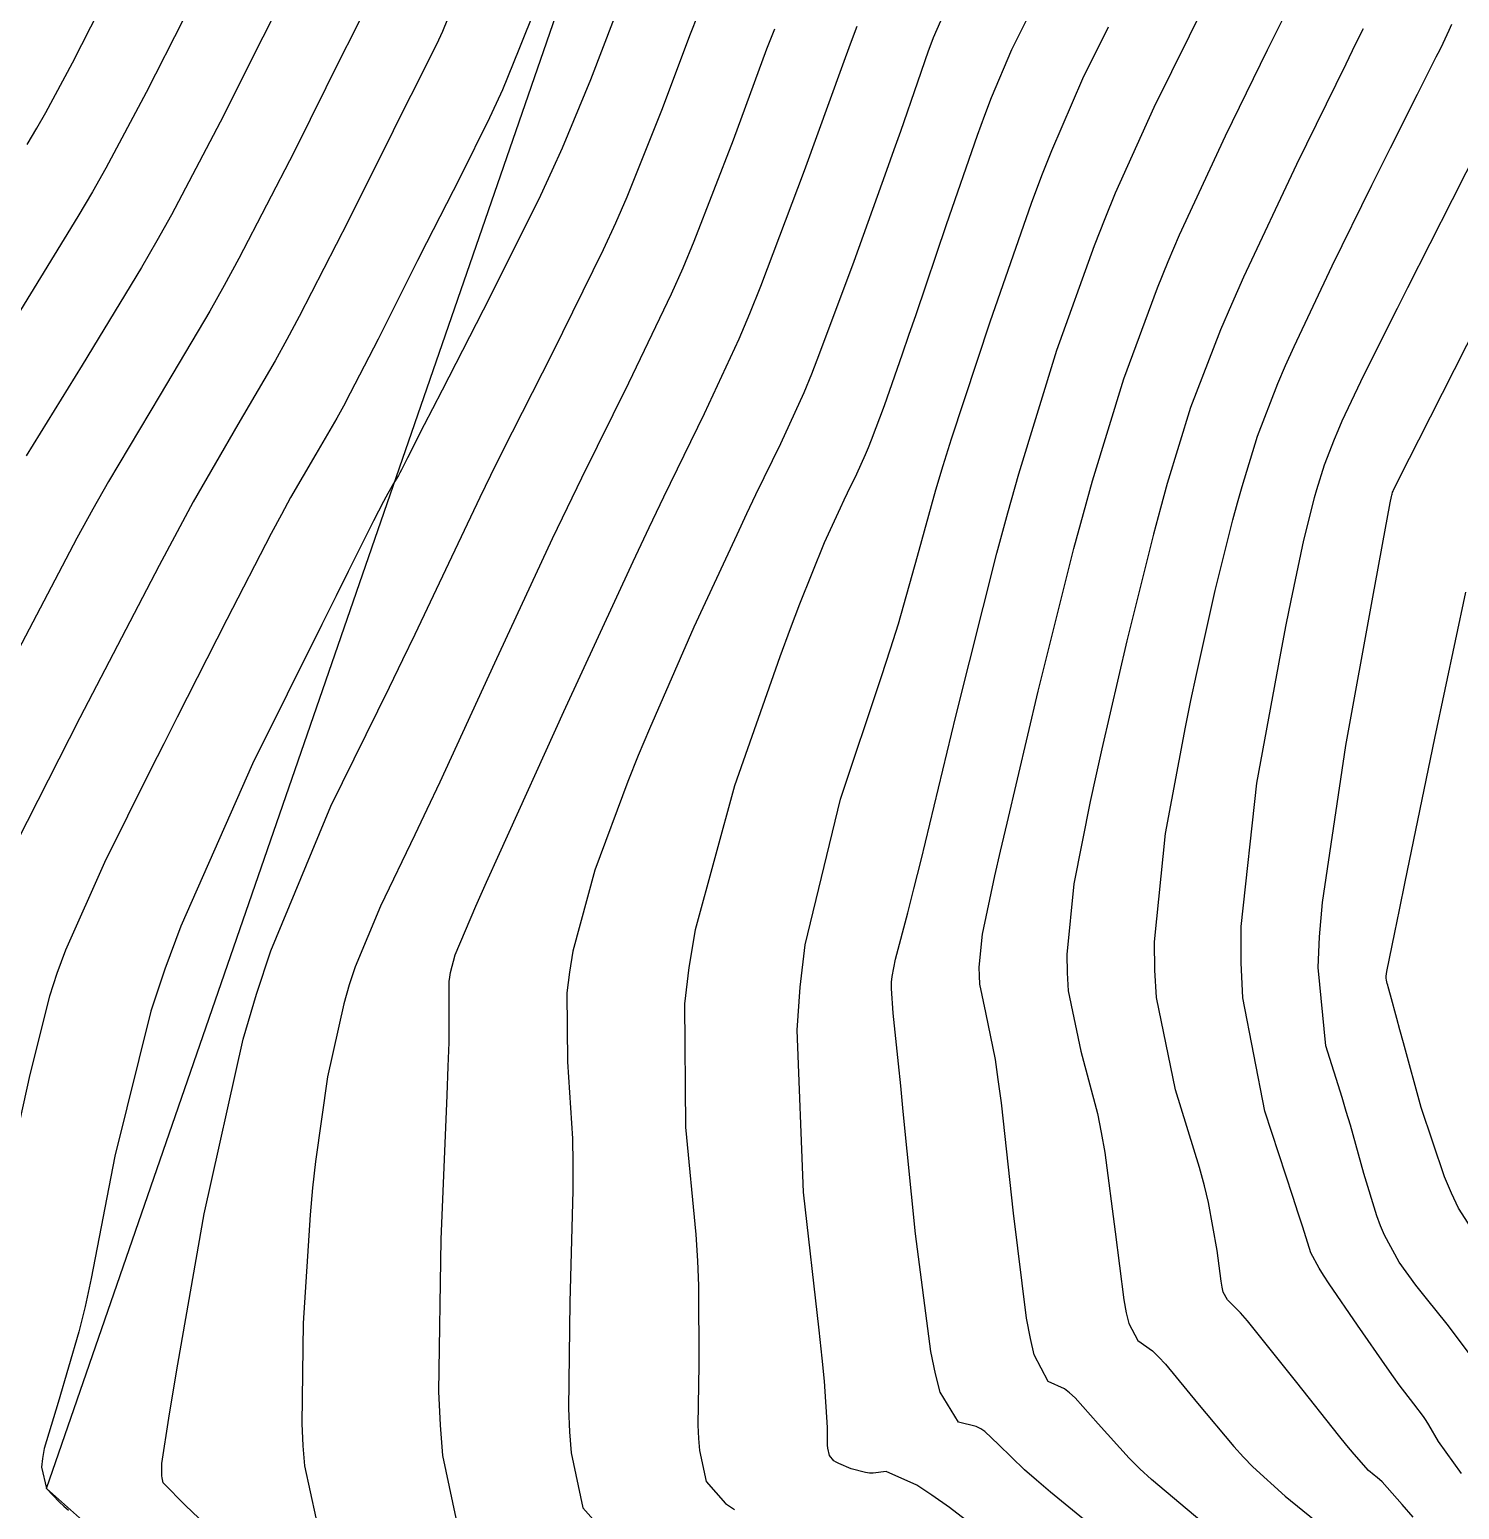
# Model space of a CAD drawing. Header units: metres. Extents: x 837475 to 838479, y 1189012 to 1191015.
# Drawn here: x 837764.1 to 837822.9, y 1189838.2 to 1189899 of the extents above; entities that cross this region are included whole.
import ezdxf

# ---------------------------------------------------------------- set-up
doc = ezdxf.new("R2010")
doc.units = ezdxf.units.M
doc.header["$LTSCALE"] = 0.3
for name, color, linetype in [('COTAS 10', 1, 'Continuous'), ('COTAS INT', 252, 'Continuous'), ('VIA2', 121, 'Continuous')]:
    doc.layers.add(name, color=color, linetype=linetype)

msp = doc.modelspace()

# ---------------------------------------------------------------- linework, layer by layer
at = {"layer": 'COTAS 10'}
for points in [[(837781.292, 1189899.453), (837781.084, 1189898.945), (837781.007, 1189898.776), (837780.922, 1189898.595), (837780.547, 1189897.841), (837779.775, 1189896.312), (837779.44, 1189895.642), (837779.052, 1189894.867), (837777.212, 1189891.176), (837775.187, 1189887.221), (837774.682, 1189886.278), (837774.201, 1189885.402), (837772.664, 1189882.788), (837770.828, 1189879.607), (837770.158, 1189878.374), (837769.418, 1189876.988), (837766.162, 1189870.71), (837763.121, 1189864.75)], [(837812.325, 1189837.64), (837810.263, 1189839.383), (837809.781, 1189839.829), (837809.338, 1189840.258), (837808.059, 1189841.675), (837807.119, 1189842.74), (837806.89, 1189842.949), (837806.674, 1189843.119), (837806.003, 1189843.42), (837805.43, 1189844.516), (837805.274, 1189845.187), (837805.121, 1189846.017), (837804.578, 1189850.344), (837804.08, 1189854.876), (837803.954, 1189855.835), (837803.833, 1189856.666), (837803.439, 1189858.599), (837803.199, 1189859.76), (837803.176, 1189860.105), (837803.171, 1189860.459), (837803.309, 1189861.82), (837803.818, 1189864.221), (837804.046, 1189865.23), (837804.314, 1189866.389), (837805.597, 1189871.82), (837807.069, 1189877.686), (837807.455, 1189879.12), (837807.832, 1189880.47), (837809.118, 1189884.658), (837810.505, 1189888.411), (837810.946, 1189889.488), (837811.411, 1189890.58), (837813.298, 1189894.658), (837815.035, 1189898.193), (837815.407, 1189898.943), (837815.731, 1189899.593)], [(837781.784, 1189837.147), (837781.102, 1189840.375), (837781.001, 1189841.613), (837780.937, 1189843.001), (837781.023, 1189849.26), (837781.278, 1189855.193), (837781.32, 1189856.376), (837781.351, 1189857.359), (837781.361, 1189859.249), (837781.357, 1189859.871), (837781.379, 1189860.055), (837781.411, 1189860.245), (837781.609, 1189860.972), (837782.454, 1189862.969), (837782.893, 1189863.958), (837783.422, 1189865.137), (837786.076, 1189870.972), (837788.933, 1189877.154), (837789.59, 1189878.552), (837790.189, 1189879.813), (837791.87, 1189883.234), (837793.292, 1189886.308), (837793.728, 1189887.351), (837794.183, 1189888.476), (837795.979, 1189893.234), (837797.559, 1189897.579), (837797.877, 1189898.445), (837798.144, 1189899.164)], [(837824.062, 1189848.729), (837822.897, 1189850.54), (837822.599, 1189851.161), (837822.312, 1189851.833), (837821.361, 1189854.692), (837820.629, 1189857.344), (837820.48, 1189857.886), (837820.354, 1189858.345), (837820.093, 1189859.306), (837820, 1189859.654), (837819.98, 1189859.725), (837819.963, 1189859.787), (837819.925, 1189859.919), (837819.916, 1189860.013), (837819.918, 1189860.05), (837819.921, 1189860.091), (837819.949, 1189860.279), (837820.276, 1189861.883), (837820.468, 1189862.818), (837820.704, 1189863.964), (837821.922, 1189869.875), (837823.188, 1189875.885)]]:
    msp.add_lwpolyline(points, dxfattribs=at)
at = {"layer": 'COTAS INT'}
for points in [[(837784.927, 1189899.954), (837784.23, 1189898.209), (837783.547, 1189896.547), (837783.296, 1189895.995), (837783.018, 1189895.403), (837781.791, 1189892.934), (837780.422, 1189890.256), (837780.055, 1189889.533), (837779.693, 1189888.817), (837778.43, 1189886.296), (837777.289, 1189884.068), (837777.004, 1189883.537), (837776.733, 1189883.043), (837775.868, 1189881.57), (837774.833, 1189879.779), (837774.456, 1189879.084), (837774.039, 1189878.304), (837772.205, 1189874.767), (837770.159, 1189870.74), (837769.61, 1189869.65), (837769.067, 1189868.571), (837767.167, 1189864.767), (837765.57, 1189861.159), (837765.219, 1189860.205), (837764.907, 1189859.269), (837764.106, 1189856.051), (837763.407, 1189852.86)], [(837777.724, 1189899.507), (837777.363, 1189898.789), (837776.946, 1189897.957), (837774.974, 1189894.005), (837772.707, 1189889.615), (837772.104, 1189888.507), (837771.511, 1189887.446), (837769.461, 1189884.005), (837767.336, 1189880.441), (837766.697, 1189879.304), (837766.036, 1189878.101), (837763.466, 1189873.21)], [(837770.432, 1189899.489), (837768.893, 1189896.439), (837767.231, 1189893.332), (837766.674, 1189892.36), (837766.075, 1189891.338), (837763.561, 1189887.241)], [(837774.137, 1189899.608), (837773.689, 1189898.723), (837771.934, 1189895.222), (837769.93, 1189891.412), (837769.326, 1189890.333), (837768.699, 1189889.244), (837766.257, 1189885.222), (837763.953, 1189881.489)], [(837763.998, 1189894.299), (837764.392, 1189894.972), (837764.759, 1189895.612), (837765.853, 1189897.657), (837766.99, 1189899.902)], [(837788.15, 1189899.499), (837787.167, 1189896.965), (837786.01, 1189894.149), (837785.585, 1189893.213), (837785.114, 1189892.211), (837783.035, 1189888.027), (837781.069, 1189884.201), (837780.67, 1189883.423), (837780.335, 1189882.767), (837779.647, 1189881.415), (837779.39, 1189880.914), (837779.326, 1189880.795), (837779.266, 1189880.684), (837779.071, 1189880.353), (837778.839, 1189879.95), (837778.754, 1189879.794), (837778.66, 1189879.619), (837778.248, 1189878.824), (837777.198, 1189876.73), (837776.702, 1189875.735), (837776.118, 1189874.561), (837773.267, 1189868.824), (837770.311, 1189862.146), (837769.66, 1189860.379), (837769.082, 1189858.647), (837767.601, 1189852.691), (837766.63, 1189847.653), (837766.374, 1189846.501), (837766.124, 1189845.454), (837765.264, 1189842.549), (837764.69, 1189840.658), (837764.619, 1189840.25), (837764.586, 1189839.892), (837764.786, 1189839.019), (837765.322, 1189838.454), (837765.502, 1189838.291), (837765.695, 1189838.125)], [(837771.06, 1189837.788), (837770.505, 1189838.317), (837769.591, 1189839.241), (837769.544, 1189839.454), (837769.538, 1189839.536), (837769.533, 1189839.627), (837769.539, 1189840.036), (837769.818, 1189841.9), (837769.986, 1189842.908), (837770.193, 1189844.129), (837771.27, 1189850.319), (837772.881, 1189857.502), (837773.425, 1189859.349), (837774.012, 1189861.136), (837776.486, 1189867.078), (837778.904, 1189871.984), (837779.456, 1189873.117), (837779.956, 1189874.153), (837781.337, 1189877.078), (837782.63, 1189879.796), (837783.075, 1189880.7), (837783.558, 1189881.67), (837785.616, 1189885.721), (837787.706, 1189889.981), (837788.209, 1189891.082), (837788.679, 1189892.149), (837790.104, 1189895.721), (837791.286, 1189898.859), (837791.603, 1189899.653)], [(837805.138, 1189899.481), (837804.501, 1189898.192), (837803.666, 1189896.228), (837803.385, 1189895.491), (837803.082, 1189894.669), (837801.808, 1189891.002), (837800.555, 1189887.296), (837800.265, 1189886.45), (837800.001, 1189885.682), (837799.254, 1189883.557), (837798.725, 1189882.142), (837798.598, 1189881.822), (837798.48, 1189881.533), (837798.124, 1189880.746), (837797.736, 1189879.957), (837797.598, 1189879.666), (837797.446, 1189879.343), (837796.787, 1189877.917), (837795.767, 1189875.391), (837795.388, 1189874.375), (837794.967, 1189873.222), (837793.098, 1189867.917), (837791.486, 1189861.993), (837791.226, 1189860.45), (837791.048, 1189858.95), (837791.08, 1189853.883), (837791.505, 1189849.469), (837791.575, 1189848.379), (837791.624, 1189847.347), (837791.628, 1189844.102), (837791.593, 1189841.619), (837791.619, 1189841.068), (837791.659, 1189840.577), (837791.93, 1189839.297), (837792.727, 1189838.398), (837793.099, 1189838.147)], [(837808.891, 1189836.584), (837806.098, 1189838.862), (837805.522, 1189839.352), (837805.03, 1189839.781), (837803.968, 1189840.825), (837803.407, 1189841.359), (837803.232, 1189841.467), (837803.049, 1189841.558), (837802.315, 1189841.745), (837801.564, 1189842.977), (837801.369, 1189843.727), (837801.181, 1189844.655), (837800.549, 1189849.483), (837800.046, 1189854.516), (837799.939, 1189855.573), (837799.845, 1189856.485), (837799.623, 1189858.562), (837799.559, 1189859.589), (837799.565, 1189859.838), (837799.581, 1189860.072), (837799.727, 1189860.789), (837800.237, 1189862.699), (837800.483, 1189863.684), (837800.774, 1189864.867), (837802.203, 1189870.789), (837803.891, 1189877.485), (837804.345, 1189879.156), (837804.794, 1189880.748), (837806.367, 1189885.836), (837807.914, 1189890.151), (837808.347, 1189891.254), (837808.781, 1189892.319), (837810.365, 1189895.836), (837811.818, 1189898.776), (837812.169, 1189899.477)], [(837794.74, 1189899.049), (837794.422, 1189898.219), (837793.041, 1189894.478), (837791.431, 1189890.313), (837790.968, 1189889.216), (837790.499, 1189888.144), (837788.743, 1189884.478), (837786.799, 1189880.579), (837786.211, 1189879.36), (837785.602, 1189878.082), (837783.22, 1189872.963), (837780.967, 1189868.077), (837780.437, 1189866.944), (837779.949, 1189865.908), (837778.529, 1189862.963), (837777.493, 1189860.475), (837777.248, 1189859.728), (837777.02, 1189858.954), (837776.346, 1189855.948), (837775.853, 1189852.463), (837775.739, 1189851.388), (837775.636, 1189850.265), (837775.347, 1189845.814), (837775.29, 1189841.688), (837775.334, 1189840.77), (837775.403, 1189839.95), (837775.868, 1189837.8)], [(837801.569, 1189899.37), (837801.278, 1189898.685), (837801.18, 1189898.428), (837801.074, 1189898.142), (837800.63, 1189896.864), (837799.928, 1189894.839), (837799.66, 1189894.081), (837799.36, 1189893.238), (837798.01, 1189889.484), (837796.6, 1189885.712), (837796.262, 1189884.859), (837795.946, 1189884.087), (837794.997, 1189881.99), (837793.963, 1189879.885), (837793.594, 1189879.109), (837793.189, 1189878.249), (837791.431, 1189874.444), (837789.595, 1189870.264), (837789.141, 1189869.167), (837788.71, 1189868.096), (837787.354, 1189864.444), (837786.448, 1189861.119), (837786.303, 1189860.253), (837786.202, 1189859.41), (837786.22, 1189856.566), (837786.428, 1189853.414), (837786.448, 1189852.378), (837786.451, 1189851.27), (837786.325, 1189846.681), (837786.265, 1189842.31), (837786.31, 1189841.341), (837786.38, 1189840.476), (837786.857, 1189838.222), (837788.261, 1189836.64)], [(837805.528, 1189835.471), (837801.945, 1189838.225), (837801.217, 1189838.738), (837800.603, 1189839.144), (837799.34, 1189839.71), (837798.804, 1189839.643), (837798.649, 1189839.649), (837798.491, 1189839.666), (837797.897, 1189839.816), (837797.387, 1189840.036), (837797.282, 1189840.096), (837797.193, 1189840.156), (837797.002, 1189840.371), (837796.937, 1189840.678), (837796.928, 1189840.796), (837796.922, 1189840.928), (837796.93, 1189841.522), (837796.797, 1189843.425), (837796.702, 1189844.381), (837796.583, 1189845.523), (837795.94, 1189851.2), (837795.681, 1189857.872), (837795.803, 1189859.642), (837796.009, 1189861.378), (837797.455, 1189867.368), (837799.154, 1189872.413), (837799.521, 1189873.553), (837799.843, 1189874.581), (837800.629, 1189877.368), (837801.387, 1189880.101), (837801.691, 1189881.096), (837802.035, 1189882.193), (837803.615, 1189887.014), (837805.324, 1189891.89), (837805.748, 1189893.021), (837806.151, 1189894.058), (837807.433, 1189897.014), (837808.486, 1189899.142)], [(837818.963, 1189899.059), (837818.644, 1189898.41), (837818.253, 1189897.611), (837816.23, 1189893.481), (837814.041, 1189888.841), (837813.544, 1189887.721), (837813.095, 1189886.672), (837811.87, 1189883.481), (837810.909, 1189880.351), (837810.627, 1189879.342), (837810.338, 1189878.271), (837809.238, 1189873.888), (837808.209, 1189869.443), (837807.965, 1189868.332), (837807.739, 1189867.274), (837807.069, 1189863.888), (837806.775, 1189860.98), (837806.785, 1189860.224), (837806.835, 1189859.488), (837807.346, 1189857.007), (837808.033, 1189854.441), (837808.194, 1189853.653), (837808.342, 1189852.83), (837808.77, 1189849.577), (837809.12, 1189846.777), (837809.22, 1189846.239), (837809.32, 1189845.805), (837809.692, 1189845.096), (837810.298, 1189844.68), (837810.547, 1189844.43), (837810.832, 1189844.122), (837812.15, 1189842.525), (837813.645, 1189840.735), (837814.04, 1189840.305), (837814.428, 1189839.904), (837815.759, 1189838.696), (837816.987, 1189837.697)], [(837821.032, 1189837.83), (837820.579, 1189838.355), (837819.752, 1189839.284), (837819.548, 1189839.46), (837819.488, 1189839.511), (837819.427, 1189839.562), (837819.193, 1189839.752), (837818.592, 1189840.426), (837818.3, 1189840.782), (837817.952, 1189841.211), (837816.241, 1189843.375), (837814.544, 1189845.504), (837814.205, 1189845.912), (837813.923, 1189846.24), (837813.38, 1189846.771), (837813.211, 1189847.094), (837813.165, 1189847.291), (837813.12, 1189847.536), (837812.961, 1189848.81), (837812.603, 1189850.785), (837812.434, 1189851.471), (837812.233, 1189852.217), (837811.253, 1189855.414), (837810.47, 1189859.216), (837810.394, 1189860.343), (837810.378, 1189861.502), (837810.83, 1189865.957), (837811.66, 1189870.328), (837811.884, 1189871.435), (837812.105, 1189872.497), (837812.88, 1189875.957), (837813.608, 1189878.856), (837813.799, 1189879.565), (837813.985, 1189880.232), (837814.621, 1189882.303), (837815.461, 1189884.474), (837815.777, 1189885.206), (837816.128, 1189885.994), (837817.697, 1189889.31), (837819.332, 1189892.635), (837819.725, 1189893.429), (837820.092, 1189894.168), (837821.203, 1189896.379), (837821.977, 1189897.908), (837822.132, 1189898.217), (837822.261, 1189898.477), (837822.512, 1189899.003), (837822.615, 1189899.251)], [(837823.011, 1189839.629), (837822.074, 1189840.947), (837821.672, 1189841.636), (837821.562, 1189841.809), (837821.451, 1189841.973), (837821.053, 1189842.5), (837820.456, 1189843.283), (837820.219, 1189843.61), (837819.952, 1189843.984), (837818.729, 1189845.731), (837817.571, 1189847.439), (837817.343, 1189847.788), (837817.156, 1189848.084), (837816.819, 1189848.708), (837816.485, 1189849.768), (837816.3, 1189850.339), (837816.075, 1189851.03), (837814.928, 1189854.53), (837814.02, 1189859.205), (837813.945, 1189860.639), (837813.946, 1189862.132), (837814.59, 1189868.025), (837815.582, 1189873.382), (837815.803, 1189874.537), (837816.001, 1189875.55), (837816.522, 1189878.025), (837816.878, 1189879.441), (837816.971, 1189879.787), (837817.062, 1189880.114), (837817.372, 1189881.125), (837817.783, 1189882.186), (837817.937, 1189882.543), (837818.109, 1189882.928), (837818.875, 1189884.548), (837819.989, 1189886.792), (837820.38, 1189887.57), (837820.806, 1189888.417), (837822.643, 1189892.042), (837824.344, 1189895.403)], [(837823.348, 1189844.552), (837822.43, 1189845.767), (837821.571, 1189846.825), (837821.352, 1189847.105), (837821.143, 1189847.38), (837820.457, 1189848.326), (837819.849, 1189849.439), (837819.689, 1189849.819), (837819.532, 1189850.229), (837818.995, 1189851.969), (837818.442, 1189853.956), (837818.275, 1189854.523), (837818.102, 1189855.096), (837817.427, 1189857.224), (837817.119, 1189860.442), (837817.178, 1189861.701), (837817.299, 1189863.121), (837818.257, 1189869.581), (837819.368, 1189875.677), (837819.585, 1189876.868), (837819.763, 1189877.842), (837820.083, 1189879.564), (837820.137, 1189879.823), (837820.149, 1189879.875), (837820.159, 1189879.918), (837820.181, 1189880.005), (837820.198, 1189880.045), (837820.205, 1189880.06), (837820.212, 1189880.076), (837820.243, 1189880.146), (837820.877, 1189881.397), (837821.263, 1189882.157), (837821.741, 1189883.098), (837824.229, 1189887.99)]]:
    msp.add_lwpolyline(points, dxfattribs=at)
at = {"layer": 'VIA2'}
for p, q in [((837764.786, 1189839.019), (837793.39662, 1189921.68952)), ((837830.00405, 1189781.22625), (837764.786, 1189839.019))]:
    msp.add_line(p, q, dxfattribs=at)

doc.saveas('drawing.dxf')
